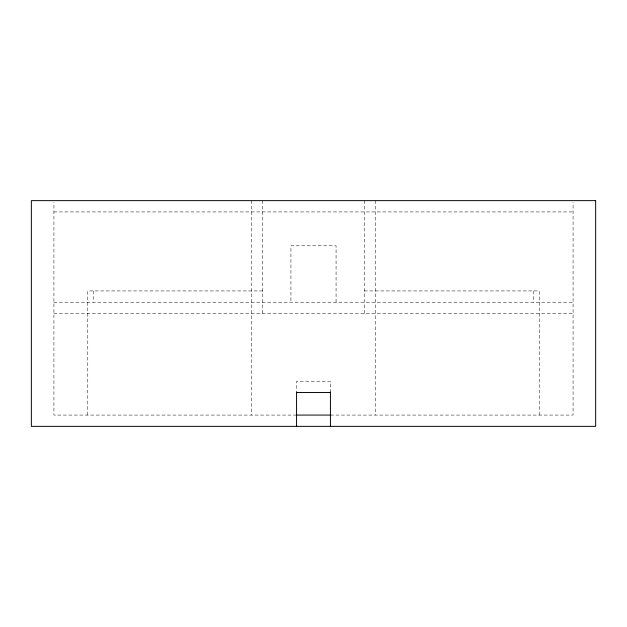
<?xml version="1.0" encoding="UTF-8"?>
<svg xmlns="http://www.w3.org/2000/svg" width="627" height="627" viewBox="0 0 627 627"><rect width="100%" height="100%" fill="white"/><g stroke="black" fill="none" stroke-linecap="round" stroke-linejoin="round"><path stroke-width="0.47" stroke-dasharray="3.13 2.35" d="M53.922 211.926L573.078 211.926M262.713 290.928L87.78 290.928L87.78 415.074M364.287 290.928L539.22 290.928L539.22 415.074M53.922 302.214L573.078 302.214M53.922 313.5L573.078 313.5M296.571 415.074L53.922 415.074L53.922 202.521M330.429 415.074L573.078 415.074L573.078 202.521M533.577 290.928L533.577 302.214M375.573 200.64L375.573 415.074M364.287 200.64L364.287 313.5M336.072 302.214L336.072 245.784L290.928 245.784L290.928 302.214M330.429 392.502L330.429 381.216L296.571 381.216L296.571 391.561M262.713 200.64L262.713 313.5M251.427 200.64L251.427 415.074M93.423 290.928L93.423 302.214"/><path stroke-width="0.94" d="M296.571 392.502L330.429 392.502M296.391 415.074L330.609 415.074M330.429 391.859L330.429 426.36M296.571 391.859L296.571 426.36M595.65 200.64L31.35 200.64L31.35 426.36L595.65 426.36L595.65 200.64"/></g></svg>
